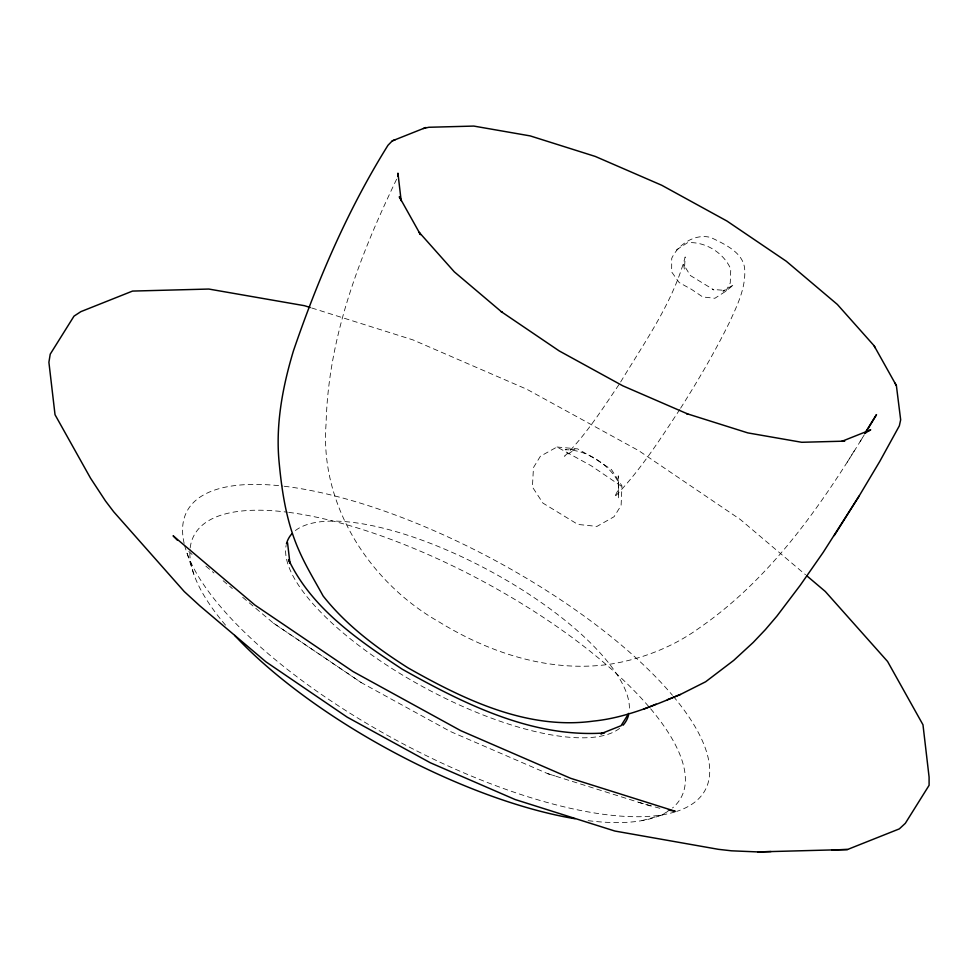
<?xml version="1.0" encoding="UTF-8"?>
<svg xmlns="http://www.w3.org/2000/svg" width="978" height="978" viewBox="0 0 978 978"><rect width="100%" height="100%" fill="white"/><g stroke="black" fill="none" stroke-linecap="round" stroke-linejoin="round"><path stroke-width="0.73" stroke-dasharray="4.89 3.67" d="M396.628 179.206C359.818 255.674 328.18 337.386 326.114 423.291C319.403 504.892 369.623 582.692 439.281 622.032C489.917 653.145 549.77 672.754 609.6 664.27C641.568 659.258 672.986 647.057 699.233 628.023C770.041 579.123 820.139 507.142 864.344 434.697M680.602 408.205C698.353 380.063 715.285 351.322 729.894 321.407C737.29 305.27 745.505 288.559 744.759 270.307C744.282 252.789 724.686 244.207 711.043 237.581C695.236 233.057 678.219 244.304 671.727 258.314L671.641 271.908L679.184 282.581L691.495 289.354L702.73 296.945L714.869 298.278L725.749 291.273L733.83 284.671L722.901 291.163L725.248 290.417L712.449 289.415L713.928 289.916L690.382 275.539L683.61 264.573L684.417 269.415L685.187 256.945C672.876 302.972 644.16 342.716 619.954 383.119M725.749 291.273L730.248 283.033L730.774 269.084C723.708 252.764 705.309 241.383 687.546 242.703L676.214 250.062M847.229 462.191L855.444 448.939M860.127 441.555L863.892 435.503M679.82 409.44C659.844 439.819 639.991 470.809 614.563 496.983L618.536 489.183L618.279 475.858L618.402 498.132L618.365 482.178C608.854 463.939 585.883 449.452 565.198 449.733L575.052 449.489L564.526 456.225C585.932 434.978 602.277 409.183 619.147 384.342M557.008 447.007L577.668 448.902L595.162 458.853L611.409 469.489L621.959 485.907L621.103 505.492L614.074 516.714L596.971 526.396L577.912 524.44L542.937 503.108L532.411 486.995L533.475 467.545L540.382 456.249L557.008 447.007L591.03 465.675L622.045 486.689M641.971 820.628L663.536 814.637M638.683 802.339L660.138 808.39M242.678 597.313L273.485 623.182L361.457 682.73L450.173 731.41L547.778 773.684L555.125 775.957M311.701 307.972L412.973 339.904L526.946 389.317L638.61 450.589L740.37 519.538L805.517 574.722M547.778 773.684L650.663 806.08M273.485 623.182L361.457 682.73M205.869 566.14L213.925 572.961M223.131 580.749L232.324 588.548M188.815 551.433L192.067 554.44M187.03 553.181L194.06 574.856M673.426 696.458A294.219 102.556 28.3 0 1 676.703 811.398M675.15 811.887A294.219 102.556 28.3 0 1 394.366 739.16A294.219 102.556 28.3 0 1 184.536 545.015M184.157 543.426A294.219 102.556 28.3 0 1 282.862 486.09M284.256 486.262A294.219 102.556 28.3 0 1 672.473 695.321M668.047 811.239A276.566 96.406 28.3 0 1 586.507 820.444M225.527 625.138A276.566 96.406 28.3 0 1 190.038 549.159M190.172 547.827A276.566 96.406 28.3 0 1 287.324 512.179M288.718 512.362A276.566 96.406 28.3 0 1 649.698 707.681M650.651 708.805A276.566 96.406 28.3 0 1 672.497 807.975M619.612 728.365A191.884 66.883 28.3 0 1 421.97 686.263A191.884 66.883 28.3 0 1 286.126 545.382M295.405 530.553A191.884 66.883 28.3 0 1 489.917 570.944A191.884 66.883 28.3 0 1 629.27 710.933"/><path stroke-width="1.47" d="M397.704 176.284L397.936 173.179L401.151 200.698M667.338 699.735L680.443 694.453L705.615 681.788L733.72 660.394L753.219 642.436L765.395 629.612L776.899 616.128L800.2 585.345L823.183 552.387L859.136 496.005L879.87 461.249L899.344 425.833L900.665 419.806L896.386 385.601L874.075 345.723L837.351 304.439L786.275 261.236L726.911 221.016L661.751 185.27L595.26 156.431L530.198 135.905L473.792 126.076L428.804 127.274L423.266 128.534M865.396 433.071L876.496 414.623L865.041 432.948M628.768 713.365L621.03 725.725L600.712 733.818L603.23 733.243M865.151 433.401L866.777 430.821M834.246 535.589L859.136 496.005M425.943 127.482L392.288 140.869L387.997 145.257C347.96 209.39 317.862 279.439 293.437 350.857C282.728 386.42 275.576 423.987 279.023 461.2C281.835 491.714 286.481 522.496 299.085 550.687C305.943 566.384 314.916 580.993 323.119 595.981C346.31 625.382 376.579 647.864 407.948 667.827C463.927 699.539 527.24 730.248 593.377 721.104C623.891 718.06 652.436 706.202 680.443 694.453M865.347 432.887L870.701 429.855L841.85 441.335L844.711 441.139L801.728 442.288L747.828 432.899L686.678 413.621L687.754 413.987L622.803 385.821L559.171 350.906L501.176 311.615L502.179 312.385L454.33 271.86L419.232 232.409L420.467 234.622L399.281 196.737L400.711 199.292M643.964 709.038L656.104 704.148M831.997 849.943L847.474 849.515L899.308 828.892L905.31 823.342L929.1 785.31L929.088 777.07L922.975 724.771L887.572 661.47L825.285 591.47L806.679 575.7M392.288 140.869L395.185 139.732M604.502 732.962C531.971 738.084 463.768 703.659 402.215 669.196C358.388 640.211 311.713 608.548 288.547 559.599L289.953 563.304L287.544 542.741M310.246 307.52L304.464 305.698L208.815 289.048L132.543 291.077L80.856 311.652L74.01 316.139L50.233 354.158L48.9 362.276L55.025 414.709L90.526 478.169L105.477 500.956L113.717 511.812L184.28 591.58L199.879 605.871L265.967 661.849L347.19 717.155L430.283 762.742L515.076 799.515L614.832 831.031L718.451 849.332L731.52 850.811L757.828 851.924L847.474 849.515M757.828 851.924L771.019 851.557M668.329 810.041L675.199 811.263L570.602 778.292L460.724 730.652L353.082 671.58L254.977 605.113L173.118 535.785L177.214 540.052M874.075 345.723L875.31 347.923M894.956 383.046L896.386 385.601M575.015 818.733A276.566 96.406 28.3 0 1 234.683 635.419M286.456 543.927A191.884 66.883 28.3 0 1 292.019 533.646M628.561 714.991A191.884 66.883 28.3 0 1 622.998 725.273"/></g></svg>
